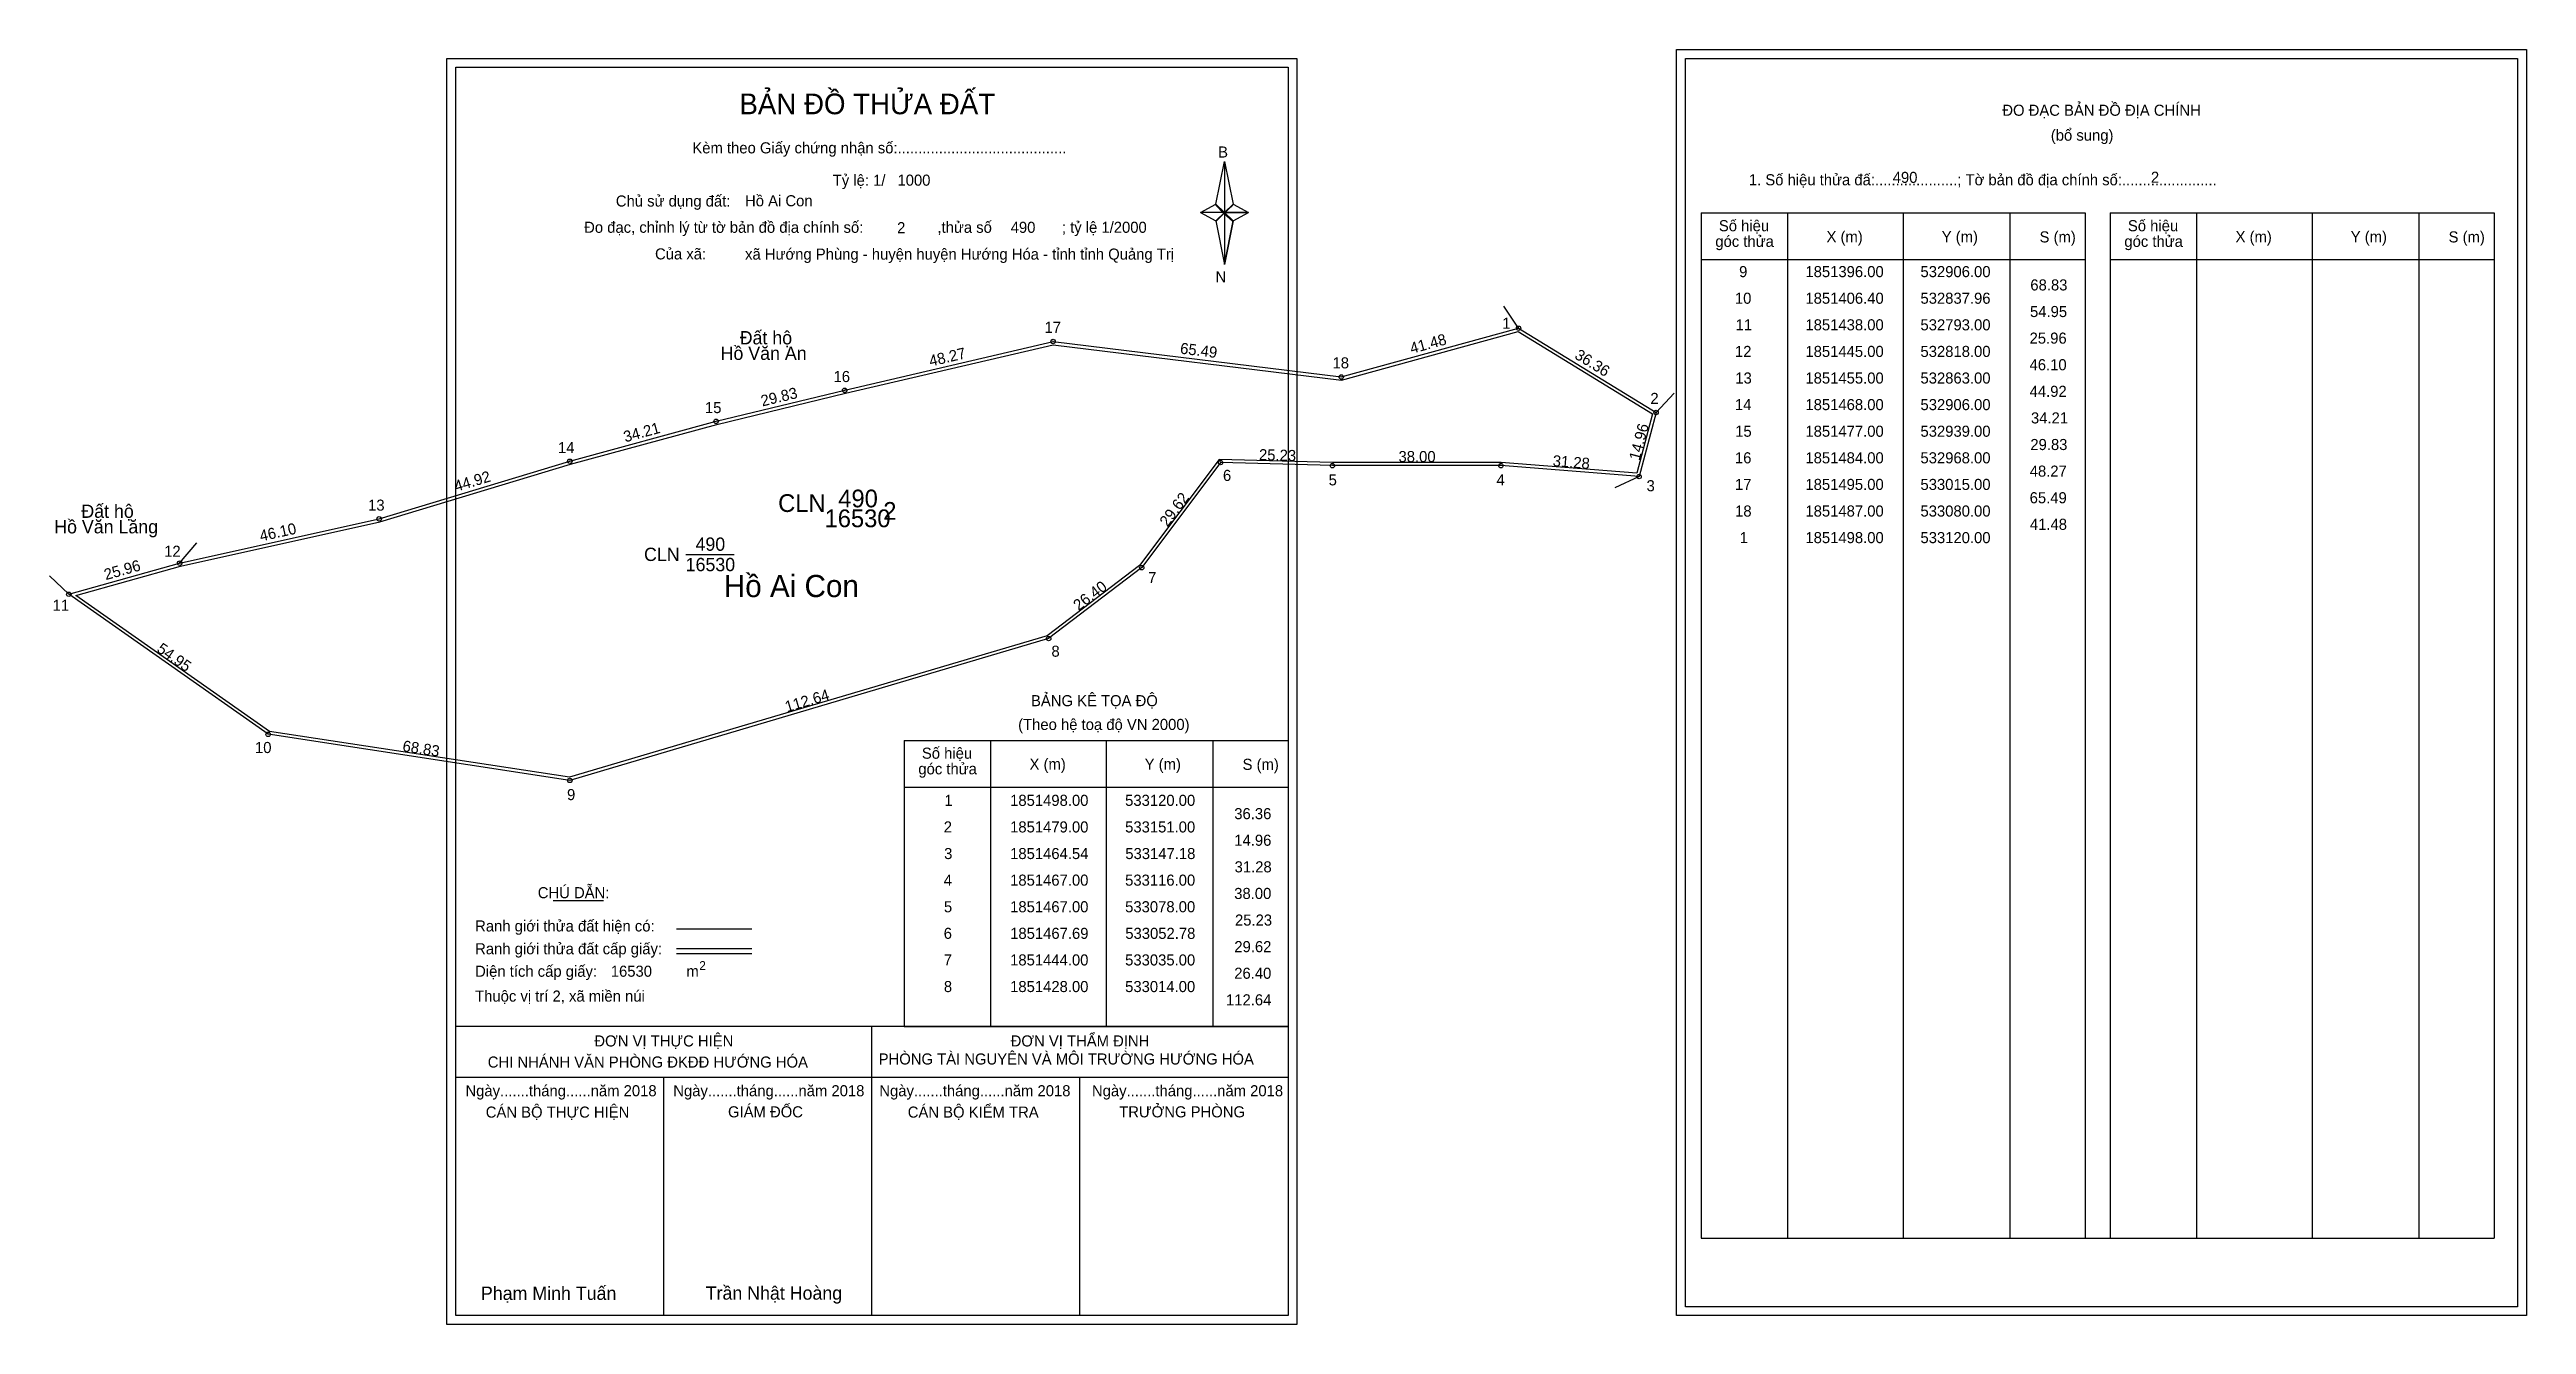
# Model space of a CAD drawing. Extents: x 532789 to 533347, y 1851273 to 1851561.
import ezdxf

# ---------------------------------------------------------------- set-up
doc = ezdxf.new("R2010")
doc.units = 0
for name, color, linetype in [('Level 1', 7, 'Continuous'), ('Level 10', 7, 'Continuous'), ('Level 11', 7, 'Continuous'), ('Level 13', 7, 'Continuous'), ('Level 2', 7, 'Continuous'), ('Level 27', 7, 'Continuous'), ('Level 3', 7, 'Continuous'), ('Level 36', 7, 'Continuous'), ('Level 4', 7, 'Continuous'), ('Level 49', 7, 'Continuous'), ('Level 5', 7, 'Continuous'), ('Level 53', 7, 'Continuous'), ('Level 55', 7, 'Continuous'), ('Level 6', 7, 'Continuous'), ('Level 63', 7, 'Continuous'), ('Level 7', 7, 'Continuous'), ('Level 9', 7, 'Continuous')]:
    doc.layers.add(name, color=color, linetype=linetype)

msp = doc.modelspace()

# ---------------------------------------------------------------- linework, layer by layer
at = {"layer": 'Level 1'}
for p, q in [((532880.3, 1851556.86), (532880.3, 1851556.86)), ((533157.62, 1851558.86), (533157.62, 1851558.86)), ((533051.72, 1851525.98), (533053.69, 1851535.62)), ((533053.69, 1851535.62), (533053.69, 1851524.1)), ((533053.69, 1851535.62), (533055.65, 1851525.98)), ((533048.27, 1851524.1), (533051.72, 1851525.98)), ((533051.72, 1851525.98), (533053.69, 1851524.1)), ((533053.54, 1851523.88), (533051.72, 1851525.76)), ((533053.69, 1851524.1), (533051.72, 1851522.26)), ((533053.54, 1851523.88), (533051.72, 1851522.04)), ((533051.72, 1851522.04), (533053.54, 1851523.88)), ((533051.72, 1851522.26), (533053.69, 1851512.4)), ((533055.51, 1851525.76), (533053.54, 1851523.88)), ((533053.54, 1851523.88), (533055.51, 1851525.76)), ((533055.51, 1851522.04), (533053.54, 1851523.88)), ((533055.65, 1851525.98), (533053.69, 1851524.1)), ((533053.69, 1851524.1), (533053.69, 1851512.4)), ((533053.69, 1851524.1), (533059.1, 1851524.1)), ((533053.69, 1851524.1), (533055.65, 1851522.26)), ((533055.65, 1851522.26), (533053.69, 1851512.4)), ((533055.65, 1851522.26), (533059.1, 1851524.1)), ((533161.15, 1851524.01), (533247.75, 1851524.01)), ((533180.74, 1851292.74), (533180.74, 1851524.01)), ((533206.81, 1851292.74), (533206.81, 1851524.01)), ((533230.79, 1851524.01), (533230.79, 1851292.74)), ((533247.75, 1851524.01), (533247.75, 1851292.74)), ((533253.41, 1851524.01), (533340.01, 1851524.01)), ((533273, 1851292.74), (533273, 1851524.01)), ((533299.07, 1851292.74), (533299.07, 1851524.01)), ((533323.04, 1851524.01), (533323.04, 1851292.74)), ((533340.01, 1851524.01), (533340.01, 1851292.74)), ((533161.15, 1851513.48), (533247.75, 1851513.48)), ((533253.41, 1851513.48), (533340.01, 1851513.48)), ((532981.39, 1851405.04), (533067.99, 1851405.04)), ((533000.98, 1851340.51), (533000.98, 1851405.04)), ((533027.05, 1851340.51), (533027.05, 1851405.04)), ((533051.02, 1851405.04), (533051.02, 1851340.51)), ((532981.39, 1851394.51), (533067.99, 1851394.51)), ((532902.21, 1851368.93), (532913.62, 1851368.93)), ((532930.08, 1851362.52), (532947.09, 1851362.52)), ((532930.08, 1851358.08), (532947.09, 1851358.08)), ((532930.08, 1851356.98), (532947.09, 1851356.98)), ((532987.12, 1851340.51), (532880.29, 1851340.51)), ((533067.99, 1851340.51), (532963.15, 1851340.51)), ((532974.14, 1851275.29), (532974.14, 1851340.51)), ((532981.39, 1851340.51), (533067.99, 1851340.51)), ((533067.99, 1851328.96), (532880.29, 1851328.96)), ((532927.22, 1851275.29), (532927.22, 1851328.96)), ((533021.07, 1851275.29), (533021.07, 1851328.96)), ((533161.15, 1851292.74), (533340.01, 1851292.74)), ((533345.32, 1851277.29), (533345.32, 1851277.29)), ((533067.99, 1851275.29), (533067.99, 1851275.29))]:
    msp.add_line(p, q, dxfattribs=at)
for points in [[(533051.72, 1851525.98), (533053.69, 1851535.62), (533053.69, 1851524.1)], [(533048.27, 1851524.1), (533051.72, 1851522.26), (533053.69, 1851524.1)], [(533053.69, 1851524.1), (533055.65, 1851525.98), (533059.1, 1851524.1)], [(533053.69, 1851524.1), (533053.69, 1851512.4), (533055.65, 1851522.26)]]:
    msp.add_lwpolyline(points, close=True, dxfattribs=at)
at = {"layer": 'Level 10'}
for p, q in [((532837.96, 1851406.4), (532793, 1851438)), ((532906, 1851396), (532837.96, 1851406.4))]:
    msp.add_line(p, q, dxfattribs=at)
for points in [[(532793, 1851438), (532818, 1851445), (532863, 1851455), (532906, 1851468), (532939, 1851477), (532968, 1851484), (533015, 1851495), (533080, 1851487), (533120, 1851498), (533151, 1851479), (533147.18, 1851464.54), (533116, 1851467), (533078, 1851467), (533052.78, 1851467.69), (533035, 1851444), (533014, 1851428), (532906, 1851396), (532837.96, 1851406.4)], [(532794.61, 1851437.72), (532818.17, 1851444.32), (532863.18, 1851454.32), (532906.19, 1851467.33), (532939.17, 1851476.32), (532968.16, 1851483.32), (533015.04, 1851494.29), (533080.05, 1851486.29), (533119.89, 1851497.24), (533150.19, 1851478.68), (533146.65, 1851465.28), (533116.03, 1851467.7), (533078.01, 1851467.7), (533052.44, 1851468.4), (533034.5, 1851444.5), (533013.68, 1851428.63), (532905.95, 1851396.72), (532838.23, 1851407.07)]]:
    msp.add_lwpolyline(points, close=True, dxfattribs=at)
at = {"layer": 'Level 11'}
for centre in [(533015, 1851495), (533120, 1851498), (532968, 1851484), (533080, 1851487), (532939, 1851477), (533151, 1851479), (532906, 1851468), (533052.78, 1851467.69), (533078, 1851467), (533116, 1851467), (533147.18, 1851464.54), (532863, 1851455), (532818, 1851445), (533035, 1851444), (532793, 1851438), (532793, 1851438), (533014, 1851428), (532837.96, 1851406.4), (532906, 1851396)]:
    msp.add_circle(centre, 0.5, dxfattribs=at)
at = {"layer": 'Level 27'}
for p, q in [((533120, 1851498), (533116.67, 1851502.99)), ((533151, 1851479), (533155.1, 1851483.38)), ((533147.18, 1851464.54), (533141.73, 1851462.03)), ((532818, 1851445), (532821.88, 1851449.58)), ((532793, 1851438), (532788.65, 1851442.13))]:
    msp.add_line(p, q, dxfattribs=at)
at = {"layer": 'Level 3'}
for p, q in [((533161.15, 1851524.01), (533161.15, 1851292.74)), ((533253.41, 1851524.01), (533253.41, 1851292.74)), ((532981.39, 1851405.04), (532981.39, 1851340.51))]:
    msp.add_line(p, q, dxfattribs=at)
at = {"layer": 'Level 63'}
for points in [[(533155.62, 1851560.86), (533347.32, 1851560.86), (533347.32, 1851275.29), (533155.62, 1851275.29)], [(532878.29, 1851558.86), (533069.99, 1851558.86), (533069.99, 1851273.29), (532878.29, 1851273.29)], [(532880.29, 1851556.86), (533067.99, 1851556.86), (533067.99, 1851275.29), (532880.29, 1851275.29)], [(533157.62, 1851558.86), (533345.32, 1851558.86), (533345.32, 1851277.29), (533157.62, 1851277.29)]]:
    msp.add_lwpolyline(points, close=True, dxfattribs=at)
at = {"layer": 'Level 9'}
msp.add_line((532932.13, 1851447), (532943.06, 1851447), dxfattribs=at)

# ---------------------------------------------------------------- texts
at = {"layer": 'Level 1'}
for s, height, p in [('BẢN ĐỒ THỬA ĐẤT', 4.6657, (532944.26, 1851546.27)), ('ĐO ĐẠC BẢN ĐỒ ĐỊA CHÍNH', 2.5, (533229.1, 1851545.92)), ('Kèm theo Giấy chứng nhận số:.........................................', 2.5, (532933.64, 1851537.44)), ('B', 2.5, (533052.23, 1851536.5)), ('(bổ sung)', 2.5, (533240.04, 1851540.3)), ('1. Số hiệu thửa đấ:....................; Tờ bản đồ địa chính số:.......................', 2.5, (533171.93, 1851530.24)), ('Chủ sử dụng đất:', 2.5, (532916.38, 1851525.45)), ('Đo đạc, chỉnh lý từ tờ bản đồ địa chính số:                  ,thửa số                 ; tỷ lệ 1/2000', 2.5, (532909.23, 1851519.52)), ('Số hiệu', 2.5, (533165.17, 1851519.88)), ('Số hiệu', 2.5, (533257.43, 1851519.88)), ('Của xã:', 2.5, (532925.22, 1851513.52)), ('góc thửa', 2.5, (533164.37, 1851516.35)), ('X (m)', 2.5, (533189.45, 1851517.4)), ('Y (m)', 2.5, (533215.43, 1851517.4)), ('S (m)', 2.5, (533237.5, 1851517.35)), ('góc thửa', 2.5, (533256.63, 1851516.35)), ('X (m)', 2.5, (533281.71, 1851517.4)), ('Y (m)', 2.5, (533307.68, 1851517.4)), ('S (m)', 2.5, (533329.76, 1851517.35)), ('N', 2.5, (533051.63, 1851508.33)), ('BẢNG KÊ TỌA ĐỘ', 2.5, (533010.02, 1851412.74)), ('(Theo hệ toạ độ VN 2000)', 2.5, (533007.12, 1851407.38)), ('góc thửa', 2.5, (532984.61, 1851397.37)), ('Số hiệu', 2.5, (532985.41, 1851400.9)), ('X (m)', 2.5, (533009.69, 1851398.43)), ('Y (m)', 2.5, (533035.66, 1851398.43)), ('S (m)', 2.5, (533057.74, 1851398.38)), ('CHÚ DẪN:', 2.5, (532898.77, 1851369.43)), ('Ranh giới thửa đất hiện có:', 2.5, (532884.64, 1851361.93)), ('Ranh giới thửa đất cấp giấy:', 2.5, (532884.64, 1851356.79)), ('Diện tích cấp giấy:', 2.5, (532884.64, 1851351.71)), ('2', 2, (532935.2, 1851353.24)), ('Thuộc vị trí 2, xã miền núi', 2.5, (532884.64, 1851346.11)), ('m', 2.5, (532932.3, 1851351.73)), ('ĐƠN VỊ THỰC HIỆN', 2.5, (532911.53, 1851335.99)), ('ĐƠN VỊ THẨM ĐỊNH', 2.5, (533005.43, 1851335.99)), ('CHI NHÁNH VĂN PHÒNG ĐKĐĐ HƯỚNG HÓA', 2.5, (532887.49, 1851331.23)), ('PHÒNG TÀI NGUYÊN VÀ MÔI TRƯỜNG HƯỚNG HÓA', 2.5, (532975.66, 1851331.92)), ('Ngày.......tháng......năm 2018', 2.5, (532882.46, 1851324.76)), ('Ngày.......tháng......năm 2018', 2.5, (532929.33, 1851324.76)), ('Ngày.......tháng......năm 2018', 2.5, (532975.81, 1851324.76)), ('Ngày.......tháng......năm 2018', 2.5, (533023.77, 1851324.76)), ('CÁN BỘ THỰC HIỆN', 2.5, (532887.04, 1851319.94)), ('GIÁM ĐỐC', 2.5, (532941.68, 1851320)), ('CÁN BỘ KIỂM TRA', 2.5, (532982.22, 1851319.94)), ('TRƯỞNG PHÒNG', 2.5, (533029.91, 1851320)), ('Phạm Minh Tuấn', 3, (532885.95, 1851278.83)), ('Trần Nhật Hoàng', 3, (532936.65, 1851278.88))]:
    msp.add_text(s, height=height, dxfattribs=at).set_placement(p)
at = {"layer": 'Level 11'}
msp.add_text('Tỷ lệ: 1/', height=2.5, dxfattribs=at).set_placement((532965.3, 1851530.13))
at = {"layer": 'Level 13'}
for s, p in [('490', (532934.35, 1851447.8)), ('CLN', (532922.74, 1851445.5)), ('16530', (532932.13, 1851443.2))]:
    msp.add_text(s, height=3, dxfattribs=at).set_placement(p)
at = {"layer": 'Level 2'}
msp.add_text('Hồ Ai Con', height=5, dxfattribs=at).set_placement((532940.73, 1851437.36))
at = {"layer": 'Level 3'}
msp.add_text('CLN', height=4, dxfattribs=at).set_placement((532952.99, 1851456.56))
at = {"layer": 'Level 36'}
for s, p in [('Hồ Văn An', (532940.01, 1851490.86)), ('Đất hộ', (532944.32, 1851494.36)), ('Hồ Văn Lăng', (532789.71, 1851451.73)), ('Đất hộ', (532795.83, 1851455.23))]:
    msp.add_text(s, height=3, dxfattribs=at).set_placement(p)
at = {"layer": 'Level 4'}
msp.add_text('490', height=4, dxfattribs=at).set_placement((532966.55, 1851457.6))
at = {"layer": 'Level 49'}
for s, rotation, p in [('48.27', 13.1726, (532987.35, 1851489.35)), ('65.49', 352.9835, (533043.55, 1851492.29)), ('41.48', 15.3763, (533095.88, 1851492.2)), ('36.36', 328.4957, (533132.44, 1851491.32)), ('29.83', 13.5704, (532949.42, 1851480.34)), ('34.21', 15.2551, (532918.5, 1851472.24)), ('14.96', 75.2018, (533147.27, 1851468.03)), ('44.92', 16.8214, (532880.36, 1851461.09)), ('25.23', 358.4328, (533061.41, 1851468.25)), ('38.00', 360, (533092.91, 1851467.8)), ('31.28', 355.4889, (533127.62, 1851466.89)), ('29.62', 53.1108, (533040.8, 1851453.06)), ('46.10', 12.5288, (532836.33, 1851449.89)), ('25.96', 15.6422, (532801.35, 1851441.17)), ('26.40', 37.3039, (533020.76, 1851434.16)), ('54.95', 324.8986, (532812.64, 1851425.17)), ('112.64', 16.5044, (532954.96, 1851411.34)), ('68.83', 351.3095, (532868.15, 1851402.6))]:
    msp.add_text(s, height=2.5, rotation=rotation, dxfattribs=at).set_placement(p)
at = {"layer": 'Level 5'}
msp.add_text('16530', height=4, dxfattribs=at).set_placement((532963.46, 1851453.12))
at = {"layer": 'Level 53'}
for s, p in [('9', (533169.73, 1851509.52)), ('1851396.00', (533184.69, 1851509.52)), ('532906.00', (533210.64, 1851509.52)), ('10', (533168.79, 1851503.52)), ('1851406.40', (533184.69, 1851503.52)), ('532837.96', (533210.64, 1851503.52)), ('68.83', (533235.42, 1851506.52)), ('11', (533168.95, 1851497.52)), ('1851438.00', (533184.69, 1851497.52)), ('532793.00', (533210.64, 1851497.52)), ('54.95', (533235.35, 1851500.52)), ('12', (533168.8, 1851491.52)), ('1851445.00', (533184.69, 1851491.52)), ('532818.00', (533210.64, 1851491.52)), ('25.96', (533235.25, 1851494.52)), ('13', (533168.88, 1851485.52)), ('1851455.00', (533184.69, 1851485.52)), ('532863.00', (533210.64, 1851485.52)), ('46.10', (533235.24, 1851488.52)), ('44.92', (533235.26, 1851482.52)), ('14', (533168.79, 1851479.52)), ('1851468.00', (533184.69, 1851479.52)), ('532906.00', (533210.64, 1851479.52)), ('34.21', (533235.56, 1851476.52)), ('15', (533168.85, 1851473.52)), ('1851477.00', (533184.69, 1851473.52)), ('532939.00', (533210.64, 1851473.52)), ('29.83', (533235.42, 1851470.52)), ('16', (533168.8, 1851467.52)), ('1851484.00', (533184.69, 1851467.52)), ('532968.00', (533210.64, 1851467.52)), ('48.27', (533235.28, 1851464.52)), ('17', (533168.81, 1851461.52)), ('1851495.00', (533184.69, 1851461.52)), ('533015.00', (533210.64, 1851461.52)), ('65.49', (533235.27, 1851458.52)), ('18', (533168.83, 1851455.52)), ('1851487.00', (533184.69, 1851455.52)), ('533080.00', (533210.64, 1851455.52)), ('41.48', (533235.32, 1851452.52)), ('1', (533169.87, 1851449.52)), ('1851498.00', (533184.69, 1851449.52)), ('533120.00', (533210.64, 1851449.52)), ('1', (532990.49, 1851390.26)), ('1851498.00', (533005.31, 1851390.26)), ('533120.00', (533031.25, 1851390.26)), ('36.36', (533055.87, 1851387.26)), ('2', (532990.34, 1851384.26)), ('1851479.00', (533005.31, 1851384.26)), ('533151.00', (533031.25, 1851384.26)), ('14.96', (533055.87, 1851381.26)), ('3', (532990.42, 1851378.26)), ('1851464.54', (533005.31, 1851378.26)), ('533147.18', (533031.29, 1851378.26)), ('31.28', (533055.94, 1851375.26)), ('4', (532990.33, 1851372.26)), ('1851467.00', (533005.31, 1851372.26)), ('533116.00', (533031.25, 1851372.26)), ('38.00', (533055.86, 1851369.26)), ('5', (532990.38, 1851366.26)), ('1851467.00', (533005.31, 1851366.26)), ('533078.00', (533031.25, 1851366.26)), ('25.23', (533056.03, 1851363.26)), ('6', (532990.33, 1851360.26)), ('1851467.69', (533005.32, 1851360.26)), ('533052.78', (533031.29, 1851360.26)), ('29.62', (533055.88, 1851357.26)), ('7', (532990.34, 1851354.26)), ('1851444.00', (533005.31, 1851354.26)), ('533035.00', (533031.25, 1851354.26)), ('8', (532990.37, 1851348.26)), ('1851428.00', (533005.31, 1851348.26)), ('533014.00', (533031.25, 1851348.26)), ('26.40', (533055.86, 1851351.26)), ('112.64', (533054.01, 1851345.26))]:
    msp.add_text(s, height=2.5, dxfattribs=at).set_placement(p)
at = {"layer": 'Level 55'}
for s, height, p in [('17', 0.4, (533014.72, 1851495)), ('489', 0.11, (533014.88, 1851494.89)), ('489', 0.11, (533119.88, 1851497.89)), ('1', 0.4, (533119.89, 1851498)), ('0', 0.11, (533119.96, 1851497.89)), ('0', 0.11, (533119.96, 1851497.89)), ('16', 0.4, (532967.72, 1851484)), ('489', 0.11, (532967.88, 1851483.89)), ('18', 0.4, (533079.72, 1851487)), ('489', 0.11, (533079.88, 1851486.89)), ('15', 0.4, (532938.72, 1851477)), ('489', 0.11, (532938.88, 1851476.89)), ('2', 0.4, (533150.86, 1851479)), ('0', 0.11, (533150.96, 1851478.89)), ('0', 0.11, (533150.96, 1851478.89)), ('14', 0.4, (532905.71, 1851468)), ('489', 0.11, (532905.88, 1851467.89)), ('6', 0.4, (533052.64, 1851467.69)), ('0', 0.11, (533052.74, 1851467.58)), ('0', 0.11, (533052.74, 1851467.58)), ('5', 0.4, (533077.87, 1851467)), ('0', 0.11, (533077.96, 1851466.89)), ('0', 0.11, (533077.96, 1851466.89)), ('4', 0.4, (533115.86, 1851467)), ('0', 0.11, (533115.96, 1851466.89)), ('0', 0.11, (533115.96, 1851466.89)), ('3', 0.4, (533147.06, 1851464.54)), ('0', 0.11, (533147.14, 1851464.43)), ('0', 0.11, (533147.14, 1851464.43)), ('13', 0.4, (532862.73, 1851455)), ('489', 0.11, (532862.88, 1851454.89)), ('12', 0.4, (532817.72, 1851445)), ('489', 0.11, (532817.88, 1851444.89)), ('488', 0.11, (532817.88, 1851444.89)), ('7', 0.4, (533034.87, 1851444)), ('0', 0.11, (533034.96, 1851443.89)), ('0', 0.11, (533034.96, 1851443.89)), ('11', 0.4, (532792.74, 1851438)), ('488', 0.11, (532792.88, 1851437.89)), ('0', 0.11, (532792.96, 1851437.89)), ('0', 0.11, (532792.96, 1851437.89)), ('8', 0.4, (533013.87, 1851428)), ('0', 0.11, (533013.96, 1851427.89)), ('0', 0.11, (533013.96, 1851427.89)), ('10', 0.4, (532837.68, 1851406.4)), ('0', 0.11, (532837.92, 1851406.29)), ('0', 0.11, (532837.92, 1851406.29)), ('9', 0.4, (532905.86, 1851396)), ('0', 0.11, (532905.96, 1851395.89)), ('0', 0.11, (532905.96, 1851395.89))]:
    msp.add_text(s, height=height, dxfattribs=at).set_placement(p)
at = {"layer": 'Level 6'}
for s, p in [('1000', (532979.9, 1851530.15)), ('490', (533204.38, 1851530.78)), ('2', (533262.62, 1851530.8)), ('Hồ Ai Con', (532945.52, 1851525.51)), ('2', (532979.82, 1851519.43)), ('490', (533005.44, 1851519.51)), ('xã Hướng Phùng - huyện huyện Hướng Hóa - tỉnh tỉnh Quảng Trị', (532945.53, 1851513.47)), ('16530', (532915.24, 1851351.72))]:
    msp.add_text(s, height=2.5, dxfattribs=at).set_placement(p)
at = {"layer": 'Level 7'}
msp.add_text('2', height=4, dxfattribs=at).set_placement((532976.7, 1851454.79))
at = {"layer": 'Level 9'}
for s, p in [('17', (533013.06, 1851496.95)), ('1', (533116.31, 1851497.87)), ('16', (532965.48, 1851485.86)), ('18', (533078.03, 1851488.94)), ('2', (533149.72, 1851480.92)), ('15', (532936.48, 1851478.85)), ('14', (532903.33, 1851469.83)), ('6', (533053.32, 1851463.56)), ('5', (533077.15, 1851462.55)), ('4', (533115.01, 1851462.55)), ('3', (533148.86, 1851461.23)), ('13', (532860.5, 1851456.85)), ('12', (532814.5, 1851446.44)), ('7', (533036.43, 1851440.5)), ('11', (532789.35, 1851434.27)), ('8', (533014.63, 1851423.9)), ('10', (532834.99, 1851402.18)), ('9', (532905.37, 1851391.56))]:
    msp.add_text(s, height=2.5, dxfattribs=at).set_placement(p)

doc.saveas('drawing.dxf')
